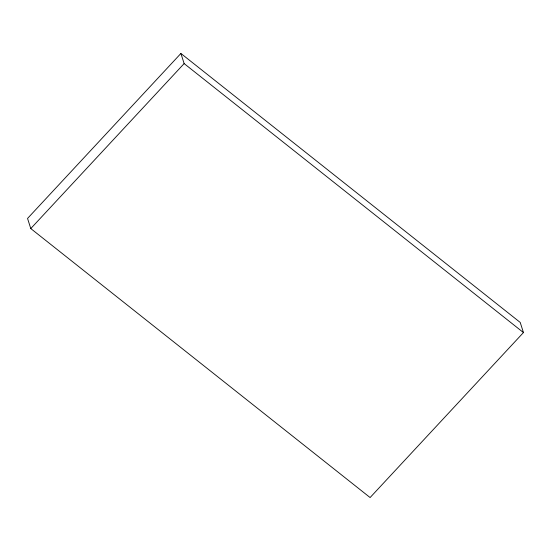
<?xml version="1.0" encoding="UTF-8"?>
<svg xmlns="http://www.w3.org/2000/svg" width="551" height="551" viewBox="0 0 551 551"><rect width="100%" height="100%" fill="white"/><g stroke="black" fill="none" stroke-linecap="round" stroke-linejoin="round"><path stroke-width="0.83" d="M180.9 53.454L27.55 218.437L30.78 228.569L370.1 497.546L523.45 332.563L520.22 322.431L180.9 53.454L184.137 63.585L523.45 332.563M30.78 228.569L184.137 63.585"/></g></svg>
